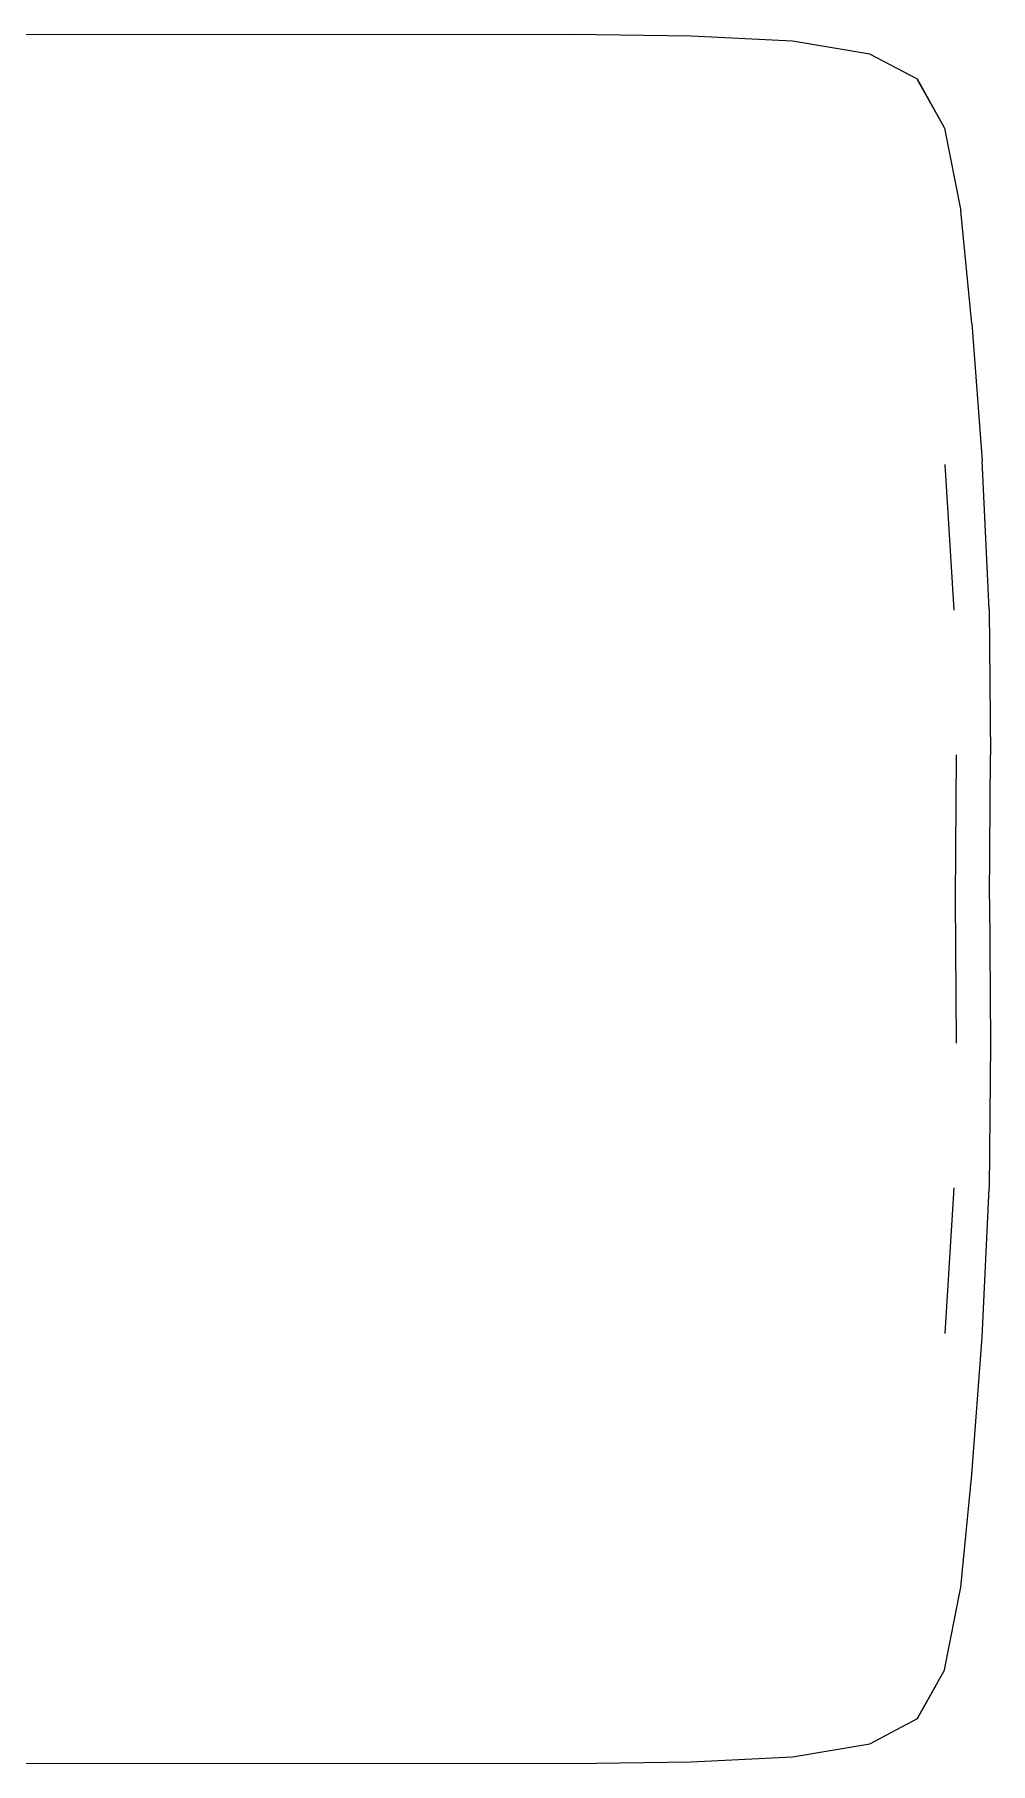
# Model space of a CAD drawing. Header units: millimetres. Extents: x -41292 to 298682, y -22072 to 33155.
# Drawn here: x 30951 to 31340, y -11097 to -10393 of the extents above; entities that cross this region are included whole.
import ezdxf

# ---------------------------------------------------------------- set-up
doc = ezdxf.new("R2010")
doc.units = ezdxf.units.MM

# ---------------------------------------------------------------- blocks, each defined once
blk = doc.blocks.new('rmfnasesx')
for p, q in [((58633.29, 5118.97), (58406.63, 5118.93)), ((58681.39, 5118.3), (58633.29, 5118.97)), ((58722.51, 5116.25), (58681.39, 5118.3)), ((58754.03, 5111.01), (58722.51, 5116.25)), ((58773.3, 5100.78), (58754.03, 5111.01)), ((58784.3, 5081.03), (58773.3, 5100.78)), ((58784.3, 5081.03), (58773.3, 5100.59)), ((58784.3, 5080.98), (58784.3, 5081.03)), ((58784.3, 5080.98), (58790.99, 5047.26)), ((58795.41, 5001.44), (58790.99, 5047.26)), ((58795.41, 5001.44), (58799.61, 4945.57)), ((58788.27, 4884.89), (58784.65, 4944.16)), ((58802.5, 4885.25), (58799.61, 4945.57)), ((58802.5, 4885.25), (58802.99, 4826.06)), ((58789.01, 4826.06), (58788.65, 4767.45)), ((58802.63, 4767.45), (58802.99, 4826.06)), ((58788.65, 4767.45), (58789.01, 4708.84)), ((58802.63, 4767.45), (58802.99, 4708.84)), ((58802.99, 4708.84), (58802.5, 4649.66)), ((58784.65, 4590.74), (58788.27, 4650.01)), ((58799.61, 4589.33), (58802.5, 4649.66)), ((58795.41, 4533.46), (58799.61, 4589.33)), ((58790.99, 4487.65), (58795.41, 4533.46)), ((58784.3, 4453.92), (58790.99, 4487.65)), ((58773.3, 4434.13), (58784.3, 4453.88)), ((58773.3, 4434.31), (58784.3, 4453.88)), ((58784.3, 4453.88), (58784.3, 4453.92)), ((58754.03, 4423.89), (58773.3, 4434.13)), ((58722.51, 4418.65), (58754.03, 4423.89)), ((58406.63, 4415.97), (58633.29, 4415.93)), ((58633.29, 4415.93), (58681.39, 4416.61)), ((58681.39, 4416.61), (58722.51, 4418.65))]:
    blk.add_line(p, q)

msp = doc.modelspace()

# ---------------------------------------------------------------- block references
msp.add_blockref('rmfnasesx', (-27463.27, -15512.43))

doc.saveas('drawing.dxf')
